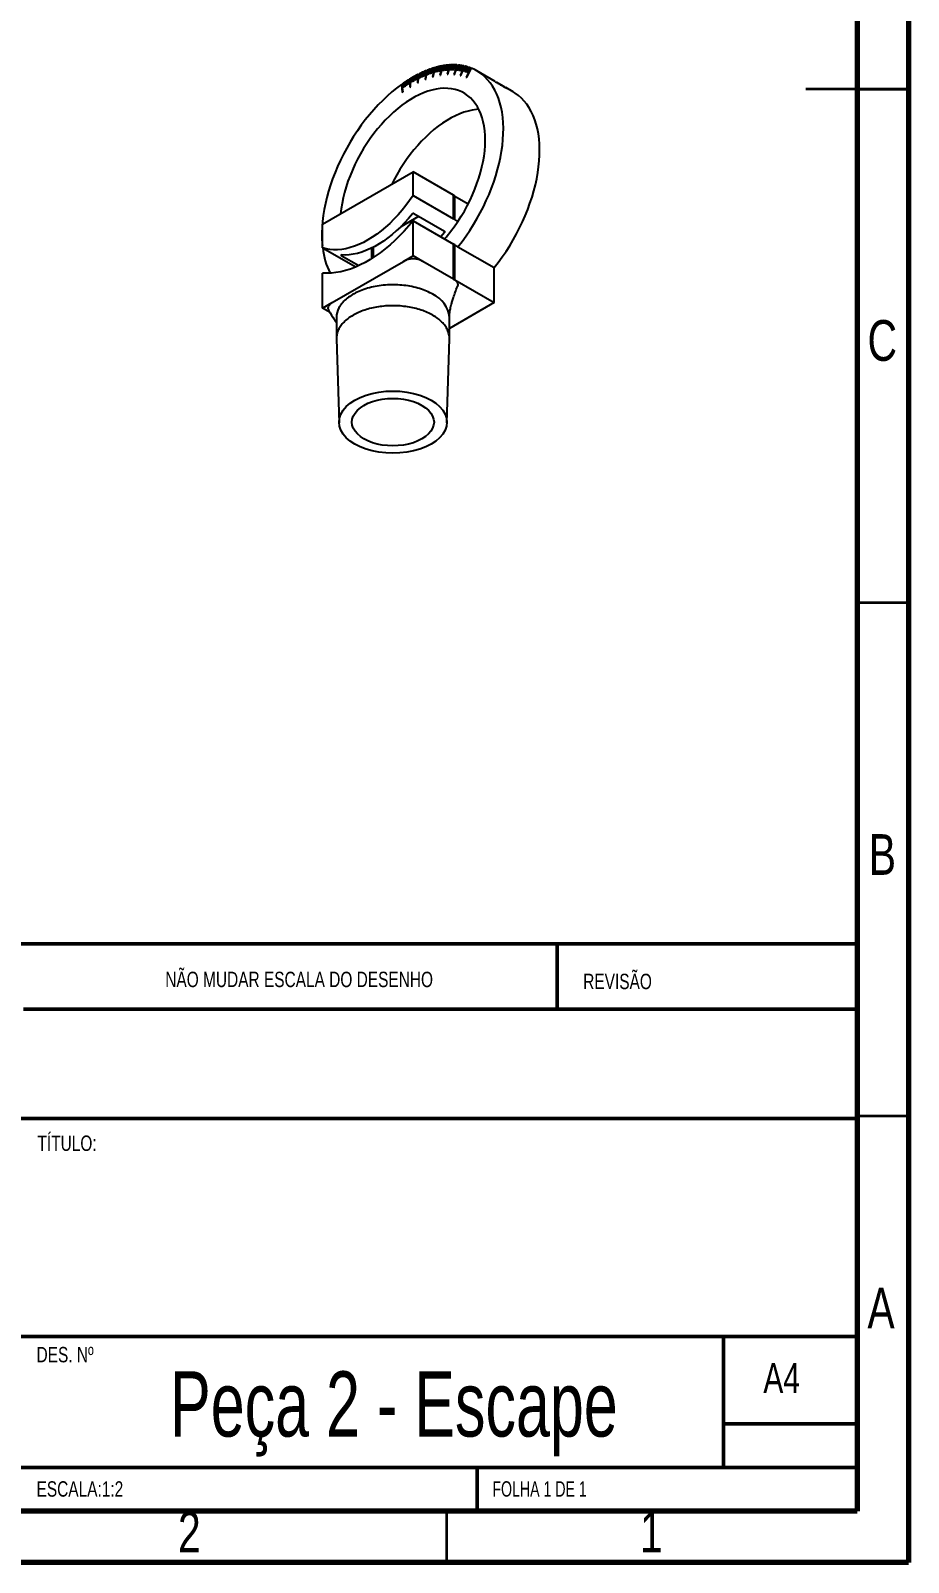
# Model space of a CAD drawing. Header units: millimetres. Extents: x 15 to 205, y 5 to 292.
# Drawn here: x 119.5 to 205, y 5 to 154.2 of the extents above; entities that cross this region are included whole.
import ezdxf

# ---------------------------------------------------------------- set-up
doc = ezdxf.new("R2010")
doc.units = ezdxf.units.MM
doc.styles.add('SLDTEXTSTYLE0', font='TXT', dxfattribs={"width": 0.75})
doc.styles.add('SLDTEXTSTYLE1', font='TXT', dxfattribs={"width": 0.6875})
doc.styles.add('SLDTEXTSTYLE2', font='TXT', dxfattribs={"width": 0.7})

msp = doc.modelspace()

# ---------------------------------------------------------------- linework, layer by layer
at = {"color": 7, "linetype": 'Continuous', "lineweight": 70}
for p, q in [((205, 292), (205, 5)), ((200, 287), (200, 10)), ((200, 10), (20, 10)), ((205, 5), (15, 5))]:
    msp.add_line(p, q, dxfattribs=at)
at = {"color": 7, "linetype": 'Continuous', "lineweight": 25}
for p, q in [((159.2493, 150.6959), (159.1478, 150.2462)), ((159.1817, 150.254), (159.2832, 150.7036)), ((159.3196, 150.7118), (159.2153, 150.2614)), ((159.249, 150.2689), (159.3534, 150.7191)), ((159.2777, 150.6795), (159.2493, 150.6959)), ((159.3897, 150.7269), (159.2826, 150.2759)), ((159.3163, 150.283), (159.4234, 150.7338)), ((159.3479, 150.6955), (159.3196, 150.7118)), ((159.4597, 150.7412), (159.3497, 150.2897)), ((159.5989, 150.7674), (159.3678, 149.8623)), ((159.3833, 150.2964), (159.4932, 150.7478)), ((159.4179, 150.7106), (159.3897, 150.7269)), ((159.5294, 150.7547), (159.4166, 150.3027)), ((159.4501, 150.309), (159.5629, 150.7609)), ((159.4877, 150.725), (159.4597, 150.7412)), ((159.5573, 150.7386), (159.5294, 150.7547)), ((159.6683, 150.7794), (159.5571, 150.3539)), ((159.5571, 150.3539), (159.6657, 150.779)), ((159.5833, 150.3319), (159.7016, 150.7849)), ((159.5989, 150.7674), (159.6545, 150.7354)), ((159.7374, 150.7906), (159.6163, 150.3371)), ((159.6495, 150.3423), (159.7706, 150.7957)), ((159.696, 150.7634), (159.6683, 150.7794)), ((159.8063, 150.801), (159.6825, 150.3471)), ((159.7156, 150.3519), (159.8394, 150.8057)), ((159.765, 150.7747), (159.7374, 150.7906)), ((159.875, 150.8106), (159.7484, 150.3563)), ((159.7814, 150.3608), (159.908, 150.815)), ((159.8338, 150.7851), (159.8063, 150.801)), ((159.9435, 150.8194), (159.8142, 150.3648)), ((159.8471, 150.3689), (159.9764, 150.8234)), ((159.9024, 150.7948), (159.875, 150.8106)), ((160.0118, 150.8275), (159.8797, 150.3725)), ((159.9125, 150.3762), (160.0446, 150.8311)), ((159.9708, 150.8037), (159.9435, 150.8194)), ((160.0798, 150.8347), (159.945, 150.3795)), ((159.9777, 150.3828), (160.1125, 150.838)), ((160.1476, 150.8412), (160.0101, 150.3857)), ((160.039, 150.8118), (160.0118, 150.8275)), ((160.0427, 150.3886), (160.1802, 150.8441)), ((160.3496, 150.8559), (160.0585, 149.9437)), ((160.2152, 150.8469), (160.075, 150.3912)), ((160.1069, 150.8191), (160.0798, 150.8347)), ((160.1075, 150.3937), (160.2476, 150.8494)), ((160.2825, 150.8518), (160.1396, 150.3959)), ((160.1746, 150.8256), (160.1476, 150.8412)), ((160.172, 150.398), (160.3148, 150.8539)), ((160.2421, 150.8314), (160.2152, 150.8469)), ((160.4164, 150.8592), (160.2772, 150.4308)), ((160.2772, 150.4308), (160.4139, 150.8591)), ((160.3093, 150.8363), (160.2825, 150.8518)), ((160.3003, 150.4044), (160.4485, 150.8606)), ((160.483, 150.8618), (160.3321, 150.4055)), ((160.3496, 150.8559), (160.4031, 150.8251)), ((160.3641, 150.4065), (160.5149, 150.8627)), ((160.5493, 150.8635), (160.3958, 150.4071)), ((160.4431, 150.8439), (160.4164, 150.8592)), ((160.4276, 150.4078), (160.5811, 150.8641)), ((160.6154, 150.8645), (160.4592, 150.4081)), ((160.5096, 150.8464), (160.483, 150.8618)), ((160.4909, 150.4083), (160.647, 150.8647)), ((160.6811, 150.8647), (160.5223, 150.4082)), ((160.5758, 150.8482), (160.5493, 150.8635)), ((160.5539, 150.4081), (160.7127, 150.8645)), ((160.7466, 150.864), (160.5852, 150.4076)), ((160.6418, 150.8492), (160.6154, 150.8645)), ((160.6166, 150.4071), (160.7781, 150.8635)), ((160.8119, 150.8626), (160.6478, 150.4063)), ((160.6791, 150.4054), (160.8431, 150.8617)), ((160.7075, 150.8495), (160.6811, 150.8647)), ((160.8768, 150.8604), (160.7101, 150.4042)), ((161.0699, 150.8491), (160.7211, 149.9375)), ((160.7413, 150.4029), (160.9079, 150.8591)), ((160.7729, 150.8489), (160.7466, 150.864)), ((160.9415, 150.8575), (160.7722, 150.4013)), ((160.8032, 150.3997), (160.9725, 150.8557)), ((160.8381, 150.8475), (160.8119, 150.8626)), ((161.0058, 150.8537), (160.834, 150.3977)), ((160.8649, 150.3957), (161.0367, 150.8516)), ((160.9029, 150.8454), (160.8768, 150.8604)), ((160.9675, 150.8424), (160.9415, 150.8575)), ((160.9675, 150.4159), (161.1312, 150.844)), ((161.1336, 150.8438), (160.9675, 150.4159)), ((160.9873, 150.3854), (161.1642, 150.8409)), ((161.0318, 150.8387), (161.0058, 150.8537)), ((161.1971, 150.8377), (161.0176, 150.3823)), ((161.0481, 150.3792), (161.2275, 150.8344)), ((161.0699, 150.8491), (161.1218, 150.8192)), ((161.2602, 150.8307), (161.0782, 150.3757)), ((161.1085, 150.3721), (161.2905, 150.8271)), ((161.1595, 150.8289), (161.1336, 150.8438)), ((161.3231, 150.823), (161.1386, 150.3683)), ((161.1687, 150.3644), (161.3532, 150.819)), ((161.2229, 150.8228), (161.1971, 150.8377)), ((161.3856, 150.8145), (161.1986, 150.3601)), ((161.2286, 150.3558), (161.4155, 150.8102)), ((161.4478, 150.8053), (161.2583, 150.3512)), ((161.286, 150.8159), (161.2602, 150.8307)), ((161.2881, 150.3465), (161.4776, 150.8005)), ((161.5096, 150.7952), (161.3177, 150.3415)), ((161.3488, 150.8082), (161.3231, 150.823)), ((161.3473, 150.3365), (161.5393, 150.7901)), ((161.7537, 150.7471), (161.3502, 149.8437)), ((161.5712, 150.7844), (161.3767, 150.3311)), ((161.4112, 150.7997), (161.3856, 150.8145)), ((161.4063, 150.3257), (161.6007, 150.7789)), ((161.6324, 150.7727), (161.4355, 150.32)), ((161.4734, 150.7905), (161.4478, 150.8053)), ((161.4648, 150.3142), (161.6617, 150.7669)), ((161.6932, 150.7603), (161.4939, 150.3081)), ((161.5352, 150.7804), (161.5096, 150.7952)), ((161.5231, 150.3019), (161.7224, 150.7541)), ((161.5967, 150.7696), (161.5712, 150.7844)), ((161.6222, 150.3094), (161.8116, 150.7337)), ((161.8139, 150.7332), (161.6222, 150.3094)), ((161.6578, 150.758), (161.6324, 150.7727)), ((161.6386, 150.2751), (161.8427, 150.7262)), ((161.8737, 150.7184), (161.6672, 150.2678)), ((161.7187, 150.7456), (161.6932, 150.7603)), ((161.6958, 150.2605), (161.9023, 150.711)), ((161.9331, 150.7029), (161.7242, 150.2529)), ((161.7528, 150.2453), (161.9616, 150.6951)), ((161.7537, 150.7471), (161.8045, 150.7178)), ((161.8392, 150.7185), (161.8139, 150.7332)), ((161.899, 150.7038), (161.8737, 150.7184)), ((161.9584, 150.6883), (161.9331, 150.7029)), ((155.9803, 149.204), (156.0095, 148.814)), ((156.0189, 149.1817), (155.9803, 149.204)), ((156.0447, 148.8377), (156.0155, 149.2277)), ((156.0535, 149.253), (156.0798, 148.861)), ((156.0918, 149.2309), (156.0535, 149.253)), ((156.115, 148.8844), (156.0888, 149.2763)), ((156.1268, 149.3012), (156.1501, 148.9073)), ((156.1647, 149.2793), (156.1268, 149.3012)), ((156.1854, 148.9304), (156.1621, 149.3242)), ((156.2001, 149.3488), (156.2205, 148.953)), ((156.2377, 149.3271), (156.2001, 149.3488)), ((156.2558, 148.9757), (156.2354, 149.3715)), ((156.2735, 149.3957), (156.291, 148.998)), ((156.3107, 149.3742), (156.2735, 149.3957)), ((156.3263, 149.0204), (156.3088, 149.418)), ((156.3469, 149.4419), (156.3614, 149.0424)), ((156.3838, 149.4206), (156.3469, 149.4419)), ((156.3967, 149.0645), (156.3822, 149.4639)), ((156.4203, 149.4875), (156.4435, 148.6847)), ((156.4203, 149.4875), (156.4934, 149.4452)), ((156.5019, 149.1537), (156.491, 149.5306)), ((156.53, 149.5114), (156.4937, 149.5323)), ((156.4937, 149.5323), (156.5019, 149.1537)), ((156.5377, 149.1505), (156.5291, 149.5536)), ((156.5672, 149.5764), (156.5729, 149.1715)), ((156.6031, 149.5557), (156.5672, 149.5764)), ((156.6083, 149.1926), (156.6025, 149.5974)), ((156.6407, 149.6198), (156.6434, 149.2132)), ((156.6763, 149.5993), (156.6407, 149.6198)), ((156.6434, 149.2132), (156.6788, 149.2339)), ((156.6788, 149.2339), (156.676, 149.6405)), ((156.7141, 149.6626), (156.714, 149.2542)), ((156.714, 149.2542), (156.7493, 149.2746)), ((156.7495, 149.6422), (156.7141, 149.6626)), ((156.7493, 149.2746), (156.7495, 149.6829)), ((156.7876, 149.7046), (156.7845, 149.2946)), ((156.7845, 149.2946), (156.8199, 149.3146)), ((156.8227, 149.6844), (156.7876, 149.7046)), ((156.8199, 149.3146), (156.823, 149.7246)), ((156.8611, 149.7459), (156.855, 149.3342)), ((156.855, 149.3342), (156.8904, 149.3539)), ((156.8958, 149.7258), (156.8611, 149.7459)), ((156.8904, 149.3539), (156.8964, 149.7655)), ((156.9345, 149.7865), (156.9256, 149.3732)), ((156.9256, 149.3732), (156.9609, 149.3926)), ((156.969, 149.7666), (156.9345, 149.7865)), ((156.9609, 149.3926), (156.9699, 149.8058)), ((157.008, 149.8264), (156.9961, 149.4115)), ((156.9961, 149.4115), (157.0314, 149.4305)), ((157.0422, 149.8066), (157.008, 149.8264)), ((157.0314, 149.4305), (157.0433, 149.8453)), ((157.0814, 149.8656), (157.0665, 149.4491)), ((157.0665, 149.4491), (157.1019, 149.4678)), ((157.1153, 149.846), (157.0814, 149.8656)), ((157.1019, 149.4678), (157.1167, 149.8842)), ((157.1548, 149.904), (157.137, 149.486)), ((157.137, 149.486), (157.1723, 149.5043)), ((157.1885, 149.8846), (157.1548, 149.904)), ((157.1723, 149.5043), (157.1901, 149.9223)), ((157.2281, 149.9418), (157.1867, 149.1027)), ((157.2281, 149.9418), (157.295, 149.9031)), ((157.2573, 149.1387), (157.278, 149.5579)), ((157.278, 149.5579), (157.3131, 149.5754)), ((157.3015, 149.9788), (157.2793, 149.5834)), ((157.2793, 149.5834), (157.2987, 149.9774)), ((157.3024, 149.57), (157.2793, 149.5834)), ((157.3015, 149.9788), (157.2987, 149.9774)), ((157.3347, 149.9596), (157.3015, 149.9788)), ((157.3131, 149.5754), (157.3367, 149.9963)), ((157.3748, 150.0151), (157.3482, 149.5926)), ((157.3482, 149.5926), (157.3834, 149.6099)), ((157.4077, 149.996), (157.3748, 150.0151)), ((157.3834, 149.6099), (157.41, 150.0322)), ((157.448, 150.0506), (157.4185, 149.6267)), ((157.4185, 149.6267), (157.4537, 149.6437)), ((157.4807, 150.0317), (157.448, 150.0506)), ((157.4537, 149.6437), (157.4832, 150.0674)), ((157.5212, 150.0854), (157.4887, 149.6601)), ((157.4887, 149.6601), (157.5239, 149.6767)), ((157.5537, 150.0667), (157.5212, 150.0854)), ((157.5239, 149.6767), (157.5564, 150.1019)), ((157.5943, 150.1195), (157.5589, 149.6929)), ((157.5589, 149.6929), (157.5941, 149.7091)), ((157.5941, 149.7091), (157.6295, 150.1356)), ((157.6266, 150.1009), (157.5943, 150.1195)), ((157.6674, 150.1528), (157.6291, 149.7249)), ((157.6291, 149.7249), (157.6642, 149.7407)), ((157.6642, 149.7407), (157.7025, 150.1686)), ((157.6995, 150.1343), (157.6674, 150.1528)), ((157.7404, 150.1855), (157.6992, 149.7562)), ((157.6992, 149.7562), (157.7343, 149.7717)), ((157.7343, 149.7717), (157.7755, 150.2009)), ((157.7722, 150.1671), (157.7404, 150.1855)), ((157.8133, 150.2173), (157.7692, 149.7868)), ((157.7692, 149.7868), (157.8043, 149.8019)), ((157.8043, 149.8019), (157.8484, 150.2324)), ((157.845, 150.199), (157.8133, 150.2173)), ((157.8862, 150.2484), (157.8391, 149.8166)), ((157.8391, 149.8166), (157.8742, 149.8314)), ((157.8742, 149.8314), (157.9212, 150.2632)), ((157.9176, 150.2303), (157.8862, 150.2484)), ((157.959, 150.2788), (157.909, 149.8458)), ((157.909, 149.8458), (157.944, 149.8602)), ((158.0316, 150.3084), (157.9259, 149.4401)), ((157.9259, 149.4401), (157.9959, 149.4682)), ((157.944, 149.8602), (157.9939, 150.2932)), ((157.9902, 150.2608), (157.959, 150.2788)), ((157.9959, 149.4682), (158.0487, 149.902)), ((158.0316, 150.3084), (158.0938, 150.2726)), ((158.0487, 149.902), (158.0834, 149.9157)), ((158.1042, 150.3373), (158.0519, 149.9285)), ((158.0519, 149.9285), (158.1015, 150.3363)), ((158.0778, 149.9135), (158.0519, 149.9285)), ((158.0834, 149.9157), (158.1391, 150.351)), ((158.1351, 150.3195), (158.1042, 150.3373)), ((158.1768, 150.3655), (158.1181, 149.929)), ((158.1181, 149.929), (158.153, 149.9423)), ((158.153, 149.9423), (158.2116, 150.3787)), ((158.2074, 150.3477), (158.1768, 150.3655)), ((158.2492, 150.3928), (158.1876, 149.9553)), ((158.1876, 149.9553), (158.2224, 149.9682)), ((158.2224, 149.9682), (158.284, 150.4057)), ((158.2797, 150.3752), (158.2492, 150.3928)), ((158.3214, 150.4194), (158.257, 149.9808)), ((158.257, 149.9808), (158.2918, 149.9934)), ((158.2918, 149.9934), (158.3562, 150.432)), ((158.3518, 150.4019), (158.3214, 150.4194)), ((158.3936, 150.4453), (158.3263, 150.0056)), ((158.3263, 150.0056), (158.361, 150.0179)), ((158.361, 150.0179), (158.4283, 150.4575)), ((158.4238, 150.4279), (158.3936, 150.4453)), ((158.4657, 150.4704), (158.3955, 150.0297)), ((158.3955, 150.0297), (158.4301, 150.0416)), ((158.4301, 150.0416), (158.5003, 150.4822)), ((158.5376, 150.4947), (158.4645, 150.0531)), ((158.4645, 150.0531), (158.4991, 150.0646)), ((158.4957, 150.4531), (158.4657, 150.4704)), ((158.4991, 150.0646), (158.5722, 150.5062)), ((158.6095, 150.5183), (158.5335, 150.0757)), ((158.5335, 150.0757), (158.568, 150.0869)), ((158.5675, 150.4775), (158.5376, 150.4947)), ((158.568, 150.0869), (158.644, 150.5294)), ((158.6812, 150.5411), (158.6023, 150.0976)), ((158.6023, 150.0976), (158.6368, 150.1084)), ((158.6391, 150.5012), (158.6095, 150.5183)), ((158.6368, 150.1084), (158.7156, 150.5518)), ((158.8241, 150.5844), (158.655, 149.694)), ((158.655, 149.694), (158.7237, 149.7141)), ((158.7527, 150.5632), (158.671, 150.1188)), ((158.671, 150.1188), (158.7054, 150.1292)), ((158.7107, 150.5241), (158.6812, 150.5411)), ((158.7054, 150.1292), (158.7871, 150.5735)), ((158.7237, 149.7141), (158.8082, 150.1589)), ((158.7821, 150.5462), (158.7527, 150.5632)), ((158.8082, 150.1589), (158.8422, 150.1686)), ((158.8954, 150.605), (158.8133, 150.186)), ((158.8133, 150.186), (158.8927, 150.6042)), ((158.8424, 150.1693), (158.8133, 150.186)), ((158.8241, 150.5844), (158.8826, 150.5507)), ((158.8422, 150.1686), (158.9296, 150.6145)), ((158.9665, 150.6247), (158.8762, 150.1778)), ((158.8762, 150.1778), (158.9104, 150.1872)), ((158.9245, 150.5882), (158.8954, 150.605)), ((158.9104, 150.1872), (159.0007, 150.6339)), ((159.0375, 150.6437), (158.9444, 150.1961)), ((158.9444, 150.1961), (158.9785, 150.205)), ((158.9954, 150.608), (158.9665, 150.6247)), ((158.9785, 150.205), (159.0715, 150.6525)), ((159.1083, 150.6618), (159.0123, 150.2135)), ((159.0123, 150.2135), (159.0464, 150.2221)), ((159.0662, 150.627), (159.0375, 150.6437)), ((159.0464, 150.2221), (159.1423, 150.6703)), ((159.1789, 150.6793), (159.0801, 150.2302)), ((159.0801, 150.2302), (159.1141, 150.2384)), ((159.1369, 150.6453), (159.1083, 150.6618)), ((159.1141, 150.2384), (159.2128, 150.6874)), ((159.1478, 150.2462), (159.1817, 150.254)), ((159.2074, 150.6628), (159.1789, 150.6793)), ((159.2153, 150.2614), (159.249, 150.2689)), ((159.2826, 150.2759), (159.3163, 150.283)), ((159.3497, 150.2897), (159.3833, 150.2964)), ((159.3678, 149.8623), (159.4347, 149.8742)), ((159.4166, 150.3027), (159.4501, 150.309)), ((159.4347, 149.8742), (159.5501, 150.3264)), ((159.5501, 150.3264), (159.5833, 150.3319)), ((159.5848, 150.338), (159.5571, 150.3539)), ((159.6163, 150.3371), (159.6495, 150.3423)), ((159.6825, 150.3471), (159.7156, 150.3519)), ((159.7484, 150.3563), (159.7814, 150.3608)), ((159.8142, 150.3648), (159.8471, 150.3689)), ((159.8797, 150.3725), (159.9125, 150.3762)), ((159.945, 150.3795), (159.9777, 150.3828)), ((160.0101, 150.3857), (160.0427, 150.3886)), ((160.0585, 149.9437), (160.1229, 149.9473)), ((160.075, 150.3912), (160.1075, 150.3937)), ((160.1229, 149.9473), (160.2683, 150.403)), ((160.1396, 150.3959), (160.172, 150.398)), ((160.2683, 150.403), (160.3003, 150.4044)), ((160.3038, 150.4154), (160.2772, 150.4308)), ((160.3321, 150.4055), (160.3641, 150.4065)), ((160.3958, 150.4071), (160.4276, 150.4078)), ((160.4592, 150.4081), (160.4909, 150.4083)), ((160.5223, 150.4082), (160.5539, 150.4081)), ((160.5852, 150.4076), (160.6166, 150.4071)), ((160.6478, 150.4063), (160.6791, 150.4054)), ((160.7101, 150.4042), (160.7413, 150.4029)), ((160.7211, 149.9375), (160.7826, 149.9327)), ((160.7722, 150.4013), (160.8032, 150.3997)), ((160.7826, 149.9327), (160.9569, 150.3882)), ((160.834, 150.3977), (160.8649, 150.3957)), ((160.9569, 150.3882), (160.9873, 150.3854)), ((160.9933, 150.401), (160.9675, 150.4159)), ((161.0176, 150.3823), (161.0481, 150.3792)), ((161.0782, 150.3757), (161.1085, 150.3721)), ((161.1386, 150.3683), (161.1687, 150.3644)), ((161.1986, 150.3601), (161.2286, 150.3558)), ((161.2583, 150.3512), (161.2881, 150.3465)), ((161.3177, 150.3415), (161.3473, 150.3365)), ((161.3502, 149.8437), (161.4083, 149.8306)), ((161.3767, 150.3311), (161.4063, 150.3257)), ((161.4083, 149.8306), (161.6099, 150.282)), ((161.4355, 150.32), (161.4648, 150.3142)), ((161.4939, 150.3081), (161.5231, 150.3019)), ((161.6099, 150.282), (161.6386, 150.2751)), ((161.6475, 150.2948), (161.6222, 150.3094)), ((161.6672, 150.2678), (161.6958, 150.2605)), ((161.7242, 150.2529), (161.7528, 150.2453)), ((161.9922, 150.6866), (161.781, 150.2373)), ((161.781, 150.2373), (161.8093, 150.2292)), ((161.8093, 150.2292), (162.0205, 150.6785)), ((162.051, 150.6695), (161.8373, 150.2209)), ((161.8373, 150.2209), (161.8655, 150.2125)), ((161.8655, 150.2125), (162.0791, 150.661)), ((162.1093, 150.6517), (161.8934, 150.2037)), ((161.8934, 150.2037), (161.9213, 150.195)), ((161.9213, 150.195), (162.1373, 150.6428)), ((162.3954, 150.5508), (161.9406, 149.663)), ((161.9406, 149.663), (161.9948, 149.6418)), ((162.1673, 150.633), (161.949, 150.1858)), ((161.949, 150.1858), (161.9768, 150.1767)), ((161.9768, 150.1767), (162.1951, 150.6238)), ((162.0175, 150.672), (161.9922, 150.6866)), ((161.9948, 149.6418), (162.4494, 150.5292)), ((162.2249, 150.6136), (162.0043, 150.1672)), ((162.0043, 150.1672), (162.032, 150.1577)), ((162.032, 150.1577), (162.2525, 150.604)), ((162.0762, 150.6549), (162.051, 150.6695)), ((162.2821, 150.5935), (162.0593, 150.1479)), ((162.0593, 150.1479), (162.0867, 150.138)), ((162.0867, 150.138), (162.3095, 150.5835)), ((162.1345, 150.6371), (162.1093, 150.6517)), ((162.339, 150.5725), (162.1138, 150.1277)), ((162.1138, 150.1277), (162.1411, 150.1175)), ((162.1411, 150.1175), (162.3662, 150.5622)), ((162.1925, 150.6185), (162.1673, 150.633)), ((162.2501, 150.5991), (162.2249, 150.6136)), ((162.3073, 150.5789), (162.2821, 150.5935)), ((162.3641, 150.558), (162.339, 150.5725)), ((162.3954, 150.5508), (162.4456, 150.5218)), ((164.7341, 149.2549), (162.9597, 150.2792)), ((155.6149, 148.9493), (155.7025, 148.1897)), ((155.6149, 148.9493), (155.6963, 148.9023)), ((155.7262, 148.6429), (155.6851, 148.9996)), ((155.7281, 148.9783), (155.6878, 149.0016)), ((155.6878, 149.0016), (155.7262, 148.6429)), ((155.7025, 148.1897), (155.7727, 148.2403)), ((155.7638, 148.6447), (155.723, 149.0265)), ((155.7456, 148.6317), (155.7262, 148.6429)), ((155.7289, 148.6198), (155.7638, 148.6447)), ((155.7727, 148.2403), (155.7289, 148.6198)), ((155.7608, 149.0532), (155.7988, 148.6692)), ((155.8007, 149.0302), (155.7608, 149.0532)), ((155.834, 148.6939), (155.796, 149.0778)), ((155.7988, 148.6692), (155.834, 148.6939)), ((155.8339, 149.1041), (155.869, 148.7181)), ((155.8734, 149.0814), (155.8339, 149.1041)), ((155.869, 148.7181), (155.9042, 148.7425)), ((155.9042, 148.7425), (155.8691, 149.1284)), ((155.9071, 149.1544), (155.9392, 148.7664)), ((155.9461, 149.1319), (155.9071, 149.1544)), ((155.9392, 148.7664), (155.9744, 148.7904)), ((155.9744, 148.7904), (155.9423, 149.1784)), ((156.0095, 148.814), (156.0447, 148.8377)), ((156.0798, 148.861), (156.115, 148.8844)), ((156.1501, 148.9073), (156.1854, 148.9304)), ((156.2205, 148.953), (156.2558, 148.9757)), ((156.291, 148.998), (156.3263, 149.0204)), ((156.3614, 149.0424), (156.3967, 149.0645)), ((156.4435, 148.6847), (156.5142, 148.7282)), ((156.5229, 149.1415), (156.5019, 149.1537)), ((156.5026, 149.1292), (156.5377, 149.1505)), ((156.5142, 148.7282), (156.5026, 149.1292)), ((156.5729, 149.1715), (156.6083, 149.1926)), ((157.1867, 149.1027), (157.2573, 149.1387)), ((165.6083, 148.7502), (164.9136, 149.1512)), ((166.4953, 148.2382), (165.7816, 148.6501)), ((147.9244, 135.3402), (156.7633, 140.4428)), ((156.7633, 138.1514), (156.7633, 140.4428)), ((160.7054, 138.1671), (156.7633, 140.4428)), ((156.7633, 138.1514), (160.7054, 135.8756)), ((160.7054, 135.8756), (160.7054, 138.1671)), ((160.8199, 135.7932), (160.8199, 138.0919)), ((160.8199, 138.0919), (162.1291, 137.3361)), ((155.5924, 135.1337), (157.3036, 136.1216)), ((156.834, 136.3927), (159.8215, 134.6681)), ((161.1218, 135.6189), (160.8199, 135.7932)), ((147.9244, 133.0488), (147.9244, 135.3402)), ((156.7633, 132.2774), (156.7633, 135.6862)), ((156.7633, 135.6862), (160.7054, 133.4104)), ((159.8215, 134.5399), (159.47, 134.1236)), ((147.9244, 133.0488), (151.165, 131.1781)), ((160.7054, 130.0016), (160.7054, 133.4104)), ((160.8199, 129.9265), (160.8199, 133.33)), ((161.1218, 133.1557), (160.8199, 133.33)), ((161.1218, 133.1557), (164.6573, 131.1147)), ((148.879, 127.7259), (155.8087, 131.7263)), ((149.7629, 132.3107), (151.4817, 131.3184)), ((155.8087, 131.7263), (156.7633, 132.2774)), ((157.7179, 131.7263), (156.7633, 132.2774)), ((160.7054, 130.0016), (157.7179, 131.7263)), ((147.9244, 127.1748), (147.9244, 130.5836)), ((160.8199, 129.9265), (164.6573, 127.7112)), ((164.6573, 127.7112), (164.6573, 131.1147)), ((147.9244, 127.1748), (148.879, 127.7259)), ((148.6635, 126.7482), (147.9244, 127.1748)), ((164.6573, 127.7112), (160.2922, 125.1912)), ((149.2922, 126.2713), (149.2922, 124.23)), ((160.2922, 124.23), (160.2922, 126.2713)), ((149.2931, 124.1738), (149.5431, 116.0097)), ((160.0413, 116.0097), (160.2913, 124.1738))]:
    msp.add_line(p, q, dxfattribs=at)
at = {"color": 7, "linetype": 'Continuous', "lineweight": 35}
for p, q in [((205, 148.5), (195, 148.5)), ((200, 148.5), (205, 148.5)), ((200, 98.5), (205, 98.5)), ((200, 48.5), (205, 48.5)), ((160, 10), (160, 5))]:
    msp.add_line(p, q, dxfattribs=at)
at = {"color": 8, "linetype": 'Continuous', "lineweight": 25}
for p, q in [((159.8215, 134.5399), (159.8215, 134.6681)), ((152.7504, 132.013), (152.7504, 133.0416)), ((152.8919, 132.1035), (152.8919, 133.1139)), ((149.7629, 132.3107), (149.7629, 132.3458))]:
    msp.add_line(p, q, dxfattribs=at)
at = {"color": 7, "linetype": 'Continuous', "lineweight": 50}
for p, q in [((20, 65.25), (200, 65.25)), ((170.8, 58.875), (170.8, 65.25)), ((200, 58.875), (118.8, 58.875)), ((200, 48.25), (20, 48.25)), ((74.6, 27), (200, 27)), ((187, 14.25), (187, 27)), ((200, 18.5), (187, 18.5)), ((20, 14.25), (200, 14.25)), ((163, 10), (163, 14.25))]:
    msp.add_line(p, q, dxfattribs=at)
at = {"color": 7, "linetype": 'Continuous', "lineweight": 25, "flags": 128}
for points in [[(159.6683, 150.7794), (159.6679, 150.7794), (159.6676, 150.7793), (159.6673, 150.7792), (159.667, 150.7792), (159.6666, 150.7791), (159.6663, 150.7791), (159.666, 150.779), (159.6657, 150.779)], [(158.1042, 150.3373), (158.1039, 150.3372), (158.1036, 150.3371), (158.1032, 150.3369), (158.1029, 150.3368), (158.1025, 150.3367), (158.1022, 150.3365), (158.1019, 150.3364), (158.1015, 150.3363)], [(158.8954, 150.605), (158.8951, 150.6049), (158.8947, 150.6048), (158.8944, 150.6047), (158.894, 150.6046), (158.8937, 150.6045), (158.8934, 150.6044), (158.893, 150.6043), (158.8927, 150.6042)], [(161.1218, 133.1557), (161.5222, 133.6699), (161.9091, 134.2003), (162.2813, 134.7456), (162.6378, 135.3041), (162.9776, 135.8744), (163.2996, 136.4548), (163.6031, 137.0436), (163.8872, 137.6392), (164.151, 138.2399), (164.3938, 138.8441), (164.6149, 139.45), (164.8138, 140.0558), (164.9897, 140.66), (165.1424, 141.2608), (165.2712, 141.8565), (165.3759, 142.4454), (165.4561, 143.0259), (165.5116, 143.5963), (165.5424, 144.155), (165.5482, 144.7004), (165.5291, 145.231), (165.4851, 145.7454), (165.4163, 146.242), (165.323, 146.7194), (165.2054, 147.1763), (165.0638, 147.6115), (164.8986, 148.0236), (164.7104, 148.4116), (164.4996, 148.7743), (164.2668, 149.1107), (164.0126, 149.4198), (163.7379, 149.7008), (163.4434, 149.953), (163.1299, 150.1755), (162.7982, 150.3677), (162.4494, 150.5292)], [(155.6149, 148.9493), (155.1513, 148.6003), (154.6921, 148.2256), (154.2385, 147.8262), (153.792, 147.4033), (153.3536, 146.9579), (152.9247, 146.4915), (152.5064, 146.0052), (152.1, 145.5005), (151.7065, 144.9788), (151.3272, 144.4415), (150.963, 143.8902), (150.6149, 143.3264), (150.284, 142.7517), (149.9712, 142.1677), (149.6774, 141.5761), (149.4034, 140.9785), (149.1499, 140.3766), (148.9177, 139.7721), (148.7074, 139.1667), (148.5197, 138.5621), (148.355, 137.96), (148.2138, 137.3622), (148.0966, 136.7702), (148.0036, 136.1858), (147.9351, 135.6105), (147.8912, 135.0461), (147.8723, 134.4941), (147.8782, 133.9561), (147.9089, 133.4335), (147.9244, 133.2652)], [(161.1218, 135.6189), (161.4423, 136.1179), (161.7461, 136.6287), (162.0322, 137.1494), (162.2994, 137.6783), (162.5469, 138.2135), (162.7737, 138.7531), (162.9792, 139.2951), (163.1624, 139.8377), (163.3229, 140.3789), (163.46, 140.9169), (163.5733, 141.4497), (163.6623, 141.9754), (163.7268, 142.4923), (163.7665, 142.9984), (163.7812, 143.4919), (163.771, 143.9712), (163.7358, 144.4346), (163.6757, 144.8803), (163.5911, 145.3069), (163.4822, 145.7128), (163.3493, 146.0965), (163.193, 146.4568), (163.0137, 146.7924), (162.8122, 147.102), (162.5892, 147.3846), (162.3453, 147.6392), (162.0816, 147.8648), (161.7989, 148.0608), (161.4982, 148.2263), (161.1806, 148.3608), (160.8471, 148.4639), (160.4991, 148.5351), (160.1377, 148.5742), (159.7642, 148.5811), (159.3798, 148.5558), (158.9861, 148.4983), (158.5843, 148.4088), (158.1759, 148.2877), (157.7623, 148.1354), (157.345, 147.9524), (156.9254, 147.7394), (156.5051, 147.4971), (156.0855, 147.2264), (155.6681, 146.9282), (155.2544, 146.6036), (154.8459, 146.2538), (154.4439, 145.8799), (154.05, 145.4833), (153.6654, 145.0654), (153.2916, 144.6277), (152.9299, 144.1717), (152.5815, 143.699), (152.2477, 143.2114), (151.9297, 142.7104), (151.6286, 142.198), (151.3454, 141.6758), (151.0812, 141.1458), (150.8369, 140.6098), (150.6133, 140.0698), (150.4113, 139.5275), (150.2315, 138.985), (150.0746, 138.4442), (149.9412, 137.9069), (149.8317, 137.3751), (149.7465, 136.8506), (149.6881, 136.3584)], [(164.6573, 131.1147), (165.0561, 131.6267), (165.4415, 132.1548), (165.8123, 132.6977), (166.1675, 133.2537), (166.5062, 133.8214), (166.8273, 134.3991), (167.1301, 134.9853), (167.4136, 135.5782), (167.677, 136.1763), (167.9196, 136.7778), (168.1408, 137.3811), (168.3399, 137.9845), (168.5163, 138.5863), (168.6696, 139.1848), (168.7994, 139.7784), (168.9052, 140.3653), (168.9867, 140.944), (169.0439, 141.5128), (169.0764, 142.0701), (169.0842, 142.6144), (169.0673, 143.1442), (169.0257, 143.6579), (168.9595, 144.1541), (168.8689, 144.6315), (168.7543, 145.0887), (168.6158, 145.5244), (168.4539, 145.9374), (168.2691, 146.3265), (168.0618, 146.6908), (167.8326, 147.029), (167.5822, 147.3404), (167.3113, 147.624), (167.0206, 147.879), (166.711, 148.1047), (166.4953, 148.2382)], [(163.1547, 146.5343), (162.9154, 146.5148), (162.5216, 146.4573), (162.1198, 146.3678), (161.7114, 146.2467), (161.2978, 146.0944), (160.8805, 145.9114), (160.461, 145.6984), (160.0407, 145.4561), (159.6211, 145.1854), (159.2037, 144.8872), (158.79, 144.5626), (158.3814, 144.2128), (157.9795, 143.8389), (157.5855, 143.4423), (157.2009, 143.0244), (156.8271, 142.5867), (156.4654, 142.1307), (156.117, 141.658), (155.7833, 141.1704), (155.4653, 140.6694), (155.1641, 140.157), (154.881, 139.6348), (154.6829, 139.2418)], [(156.7633, 138.1514), (156.4164, 137.6501), (156.0541, 137.1651), (155.6779, 136.6982), (155.2892, 136.2512), (154.8893, 135.8257), (154.4799, 135.4234), (154.0624, 135.0458), (153.6385, 134.6942), (153.2097, 134.3701), (152.7776, 134.0746), (152.3439, 133.8088), (151.9101, 133.5738), (151.478, 133.3704), (151.0492, 133.1995), (150.6253, 133.0615), (150.2078, 132.9572), (149.7984, 132.8868), (149.3985, 132.8506), (149.0098, 132.8487), (148.6336, 132.8813), (148.2713, 132.9481), (147.9244, 133.0488)], [(156.6926, 136.3462), (156.3151, 135.9003), (155.9265, 135.4747), (155.5281, 135.0707), (155.1213, 134.69), (154.7077, 134.3338), (154.2887, 134.0035), (153.8659, 133.7003), (153.4407, 133.4252), (153.0148, 133.1793), (152.5896, 132.9635), (152.1667, 132.7785), (151.7477, 132.625), (151.3341, 132.5036), (150.9274, 132.4148), (150.5289, 132.3587), (150.1403, 132.3357), (149.7629, 132.3458)], [(156.7633, 135.6862), (156.3349, 135.1712), (155.8944, 134.6768), (155.4431, 134.2046), (154.9824, 133.756), (154.5137, 133.3324), (154.0383, 132.935), (153.5579, 132.5651), (153.0738, 132.2237), (152.5874, 131.9119), (152.1003, 131.6307), (151.6139, 131.381), (151.1298, 131.1633), (150.6494, 130.9786), (150.174, 130.8272), (149.7053, 130.7097), (149.2446, 130.6263), (148.7933, 130.5775), (148.3528, 130.5632), (147.9244, 130.5836)], [(148.566, 126.9158), (148.5108, 127.0195), (148.4836, 127.1722), (148.5091, 127.3254), (148.586, 127.4727), (148.7113, 127.6079), (148.879, 127.7259)], [(151.0799, 118.2077), (151.5962, 118.4691), (152.1672, 118.6893), (152.7831, 118.8646), (153.4334, 118.9921), (154.1069, 119.0694), (154.7922, 119.0954), (155.4775, 119.0694), (156.151, 118.9921), (156.8013, 118.8646), (157.4172, 118.6893), (157.9882, 118.4691), (158.5045, 118.2077), (158.9573, 117.9096), (159.3388, 117.58), (159.6426, 117.2244), (159.8633, 116.849), (159.9973, 116.4602), (160.0422, 116.0646), (159.9973, 115.669), (159.8633, 115.2802), (159.6426, 114.9048), (159.3388, 114.5492), (158.9573, 114.2196), (158.5045, 113.9215), (157.9882, 113.6601), (157.4172, 113.4399), (156.8013, 113.2645), (156.151, 113.1371), (155.4775, 113.0598), (154.7922, 113.0338), (154.1069, 113.0598), (153.4334, 113.1371), (152.7831, 113.2645), (152.1672, 113.4399), (151.5962, 113.6601), (151.0799, 113.9215), (150.6271, 114.2196), (150.2456, 114.5492), (149.9418, 114.9048), (149.7211, 115.2802), (149.5871, 115.669), (149.5422, 116.0646), (149.5871, 116.4602), (149.7211, 116.849), (149.9418, 117.2244), (150.2456, 117.58), (150.6271, 117.9096), (151.0799, 118.2077)], [(151.9638, 117.6974), (152.3572, 117.8966), (152.7922, 118.0644), (153.2615, 118.198), (153.7569, 118.2951), (154.2701, 118.354), (154.7922, 118.3737), (155.3143, 118.354), (155.8275, 118.2951), (156.3229, 118.198), (156.7922, 118.0644), (157.2273, 117.8966), (157.6206, 117.6974), (157.9656, 117.4703), (158.2563, 117.2192), (158.4877, 116.9483), (158.6559, 116.6622), (158.758, 116.366), (158.7922, 116.0646), (158.758, 115.7632), (158.6559, 115.4669), (158.4877, 115.1809), (158.2563, 114.91), (157.9656, 114.6589), (157.6206, 114.4318), (157.2273, 114.2326), (156.7922, 114.0648), (156.3229, 113.9312), (155.8275, 113.8341), (155.3143, 113.7752), (154.7922, 113.7554), (154.2701, 113.7752), (153.7569, 113.8341), (153.2615, 113.9312), (152.7922, 114.0648), (152.3572, 114.2326), (151.9638, 114.4318), (151.6188, 114.6589), (151.3281, 114.91), (151.0967, 115.1809), (150.9285, 115.4669), (150.8264, 115.7632), (150.7922, 116.0646), (150.8264, 116.366), (150.9285, 116.6622), (151.0967, 116.9483), (151.3281, 117.2192), (151.6188, 117.4703), (151.9638, 117.6974)]]:
    msp.add_lwpolyline(points, dxfattribs=at)
at = {"color": 7, "linetype": 'Continuous', "lineweight": 25}
for centre, radius, start, end in [((160.8797, 143.6368), 7.2449, 103.004555, 103.301257), ((160.8984, 143.5528), 7.331, 102.436142, 102.727959), ((160.8352, 143.8403), 7.0366, 101.854161, 102.156738), ((160.8146, 143.9425), 6.9323, 101.271423, 101.57709), ((160.7901, 144.0719), 6.8007, 100.683361, 100.993468), ((160.8147, 143.938), 6.9368, 100.09413, 100.396714), ((160.7747, 144.1574), 6.7138, 98.887852, 99.197554), ((160.7425, 144.3638), 6.505, 98.274958, 98.593109), ((160.7477, 144.3239), 6.5451, 97.661705, 97.976434), ((160.7133, 144.5811), 6.2856, 97.034622, 97.360827), ((160.7027, 144.673), 6.1932, 96.405624, 96.735179), ((160.7059, 144.6452), 6.2211, 95.775468, 96.102042), ((160.6914, 144.7886), 6.077, 95.13341, 95.466212), ((160.6854, 144.8568), 6.0086, 94.487916, 94.822997), ((160.6756, 144.9887), 5.8763, 93.835361, 94.17646), ((160.6786, 144.9369), 5.9281, 93.181305, 93.517924), ((160.4899, 149.1636), 1.6972, 92.480675, 92.565347), ((160.6638, 145.246), 5.6187, 91.843871, 92.195944), ((160.6627, 145.3112), 5.5534, 91.170062, 91.524745), ((160.6628, 145.3318), 5.5329, 90.491025, 90.845518), ((160.6626, 145.4323), 5.4324, 89.803988, 90.163531), ((160.6627, 145.4275), 5.4372, 89.115308, 89.473059), ((160.6658, 145.5865), 5.2781, 88.414082, 88.781121), ((160.6677, 145.6242), 5.2404, 87.712797, 88.081005), ((160.6688, 145.645), 5.2196, 87.005392, 87.373615), ((160.6805, 145.8452), 5.0191, 86.284314, 86.665769), ((160.6782, 145.7939), 5.0704, 85.570059, 85.946222), ((160.9426, 148.7363), 2.1161, 84.820295, 84.885256), ((160.683, 145.8497), 5.0144, 84.115139, 84.492714), ((160.6858, 145.8801), 4.9838, 83.381687, 83.760232), ((160.6994, 145.9968), 4.8664, 82.636893, 83.023227), ((160.705, 146.0368), 4.8259, 81.892401, 82.280654), ((160.7025, 146.0228), 4.8402, 81.142627, 81.528467), ((160.7127, 146.0901), 4.7722, 80.386578, 80.776661), ((160.7218, 146.1445), 4.7169, 79.626288, 80.019713), ((160.727, 146.1746), 4.6864, 78.860606, 79.255404), ((160.7429, 146.2548), 4.6046, 78.089473, 78.490115), ((160.7439, 146.2599), 4.5995, 77.316695, 77.716664), ((161.5954, 149.8234), 0.9357, 76.493407, 76.635309), ((160.7758, 146.394), 4.4617, 75.754095, 76.164239), ((160.7745, 146.3882), 4.4676, 74.969335, 75.377918), ((160.7847, 146.4252), 4.4292, 74.178934, 74.590088), ((163.3401, 138.2678), 13.1822, 123.939491, 124.138698), ((163.4451, 138.1105), 13.3713, 123.559092, 123.754736), ((163.3631, 138.2318), 13.2249, 123.173513, 123.370566), ((163.1451, 138.565), 12.8267, 122.782409, 122.984792), ((163.0681, 138.6855), 12.6836, 122.391192, 122.595059), ((163.0851, 138.658), 12.716, 121.998464, 122.201011), ((162.8781, 138.9899), 12.3249, 121.598467, 121.80661), ((157.1825, 148.392), 1.3322, 121.132876, 121.271618), ((162.7283, 139.2382), 12.0349, 120.793094, 121.004535), ((162.7739, 139.1609), 12.1246, 120.387621, 120.59664), ((162.5813, 139.4899), 11.7434, 119.974663, 120.189578), ((162.5927, 139.4703), 11.766, 119.562759, 119.77637), ((162.4376, 139.7444), 11.4511, 119.142504, 119.361068), ((162.4749, 139.6765), 11.5285, 118.723198, 118.939377), ((162.2973, 140.0014), 11.1583, 118.295918, 118.518319), ((162.2559, 140.0792), 11.0701, 117.867582, 118.090792), ((162.188, 140.2088), 10.9238, 117.435688, 117.660911), ((162.2183, 140.1485), 10.9914, 117.001145, 117.224009), ((161.9903, 140.6001), 10.4855, 116.115891, 116.347461), ((161.9268, 140.7308), 10.3401, 115.667604, 115.901385), ((161.8642, 140.8622), 10.1946, 115.214966, 115.451025), ((161.8873, 140.8121), 10.2498, 114.761169, 114.994902), ((161.7443, 141.1227), 9.9078, 114.298195, 114.538901), ((161.6848, 141.2566), 9.7613, 113.83385, 114.07706), ((161.6085, 141.4325), 9.5696, 113.365149, 113.612101), ((161.5533, 141.5635), 9.4274, 112.891258, 113.140781), ((161.552, 141.5685), 9.4223, 112.416239, 112.664746), ((161.4671, 141.7764), 9.1977, 111.932313, 112.185709), ((161.37, 142.0274), 8.9286, 110.955358, 111.213963), ((161.3807, 141.9998), 8.9582, 110.461397, 110.717938), ((161.3141, 142.1798), 8.7663, 109.960769, 110.221694), ((161.2692, 142.3052), 8.6331, 109.456587, 109.72029), ((161.2391, 142.3912), 8.5419, 108.946349, 109.211602), ((161.1802, 142.5652), 8.3582, 108.431107, 108.700905), ((161.1561, 142.6391), 8.2805, 107.911619, 108.182651), ((161.1477, 142.6646), 8.2537, 107.388287, 107.658907), ((161.0755, 142.8975), 8.0099, 106.857382, 107.134908), ((161.0406, 143.0156), 7.8867, 106.322347, 106.602862), ((161.0105, 143.1219), 7.7762, 105.239401, 105.521185), ((160.9405, 143.3824), 7.5065, 104.686021, 104.976533), ((160.911, 143.5005), 7.3847, 104.12993, 104.423816), ((160.9175, 143.477), 7.4091, 103.571309, 103.862826), ((160.8053, 146.4956), 4.3558, 73.383222, 73.800362), ((160.8216, 146.5463), 4.3026, 72.584536, 73.00594), ((160.7983, 146.4716), 4.3808, 71.78977, 72.202817), ((160.826, 146.5547), 4.2932, 70.982921, 71.403595), ((160.8115, 146.5131), 4.3373, 70.180251, 70.595919), ((160.8193, 146.536), 4.3131, 69.369651, 69.786967), ((160.852, 146.6213), 4.2218, 68.556428, 68.982127), ((156.5571, 147.7776), 1.5013, 125.379982, 125.508409), ((163.7693, 137.6464), 13.9374, 125.071919, 125.262443), ((163.535, 137.9805), 13.5293, 124.695591, 124.891142), ((163.5647, 137.9375), 13.5815, 124.320844, 124.514922), ((160.1314, 137.1683), 1.1519, 53.298785, 60.115179), ((147.449, 144.7183), 16.4239, 318.890202, 326.355842), ((155.2262, 133.8246), 7.3185, 186.203758, 206.403956), ((156.7633, 129.8848), 2.0742, 62.598589, 117.401399), ((157.5278, 125.9884), 2.7788, 5.845204, 65.474941)]:
    msp.add_arc(centre, radius, start, end, dxfattribs=at)
for points, knots in [([(164.7367, 149.2533), (164.7735, 149.2316), (164.847, 149.1883), (165.0025, 149.0934), (165.1798, 148.9849), (165.3774, 148.8651), (165.5826, 148.744), (165.7616, 148.6433), (165.8709, 148.5871), (165.8773, 148.5876), (165.8796, 148.5878)], [0, 0, 0, 0, 0.1053418, 0.21046944, 0.32030133, 0.4461727, 0.58900406, 0.74850169, 0.90912868, 1, 1, 1, 1]), ([(164.8637, 149.1787), (164.8636, 149.1788), (164.8623, 149.1798), (164.868, 149.177), (164.8818, 149.1695), (164.9017, 149.1581), (164.9135, 149.1513)], [0, 0, 0, 0, 0.05024719, 0.33919225, 0.60700182, 1, 1, 1, 1]), ([(164.9135, 149.1513), (164.9229, 149.1458), (164.9512, 149.1293), (165.0161, 149.0908), (165.0968, 149.0426), (165.1725, 148.9974), (165.2392, 148.9577), (165.3044, 148.919), (165.3671, 148.8821), (165.4265, 148.8474), (165.4818, 148.8155), (165.5323, 148.7867), (165.592, 148.7531), (165.6371, 148.7285), (165.6624, 148.7156), (165.6706, 148.712), (165.6694, 148.7136), (165.6599, 148.7197), (165.6431, 148.73), (165.6209, 148.7428), (165.6082, 148.7501)], [0, 0, 0, 0, 0.03710193, 0.11161194, 0.18825028, 0.24304661, 0.29779501, 0.35251208, 0.40720999, 0.46189699, 0.51657971, 0.57126391, 0.62595565, 0.73620519, 0.78504668, 0.83303026, 0.87571237, 0.91479735, 0.95152679, 1, 1, 1, 1]), ([(165.8839, 148.5867), (165.8727, 148.5947), (165.8512, 148.61), (165.7641, 148.6607), (165.6918, 148.7007), (165.6685, 148.7137)], [0, 0, 0, 0, 0.42515443, 0.81465527, 1, 1, 1, 1]), ([(156.834, 136.3927), (156.8138, 136.4043), (156.7858, 136.4041), (156.7338, 136.3853), (156.71, 136.3676), (156.6926, 136.3462)], [0, 0, 0, 0, 0.5, 0.5, 1, 1, 1, 1]), ([(159.8215, 134.5399), (159.8391, 134.5614), (159.8498, 134.5863), (159.8517, 134.6341), (159.8418, 134.6564), (159.8215, 134.6681)], [0, 0, 0, 0, 0.5, 0.5, 1, 1, 1, 1]), ([(149.7629, 132.3107), (149.7428, 132.3223), (149.7328, 132.3325), (149.7346, 132.3447), (149.7454, 132.3471), (149.7629, 132.3458)], [0, 0, 0, 0, 0.5, 0.5, 1, 1, 1, 1]), ([(160.8198, 129.9264), (160.8656, 129.8883), (160.9573, 129.8118), (161.0478, 129.6809), (161.098, 129.5433), (161.1079, 129.4095), (161.08, 129.3251), (161.0674, 129.2868)], [0, 0, 0, 0, 0.20541932, 0.41151607, 0.61970773, 0.82765587, 1, 1, 1, 1]), ([(158.6813, 128.5165), (158.2995, 128.7369), (157.8611, 128.9246), (156.9087, 129.2185), (156.3948, 129.3246), (155.3356, 129.4462), (154.7905, 129.4617), (153.7158, 129.4006), (153.1863, 129.324), (152.1886, 129.0855), (151.7204, 128.9235), (150.8856, 128.528), (150.5191, 128.2945), (149.9191, 127.7762), (149.6858, 127.4913), (149.3723, 126.8947), (149.2922, 126.5831), (149.2922, 126.2713)], [0, 0, 0, 0, 0.125, 0.125, 0.25, 0.25, 0.375, 0.375, 0.5, 0.5, 0.625, 0.625, 0.75, 0.75, 0.875, 0.875, 1, 1, 1, 1]), ([(160.2919, 126.242), (160.2971, 126.381), (160.3062, 126.6296), (160.3526, 126.9616), (160.4087, 127.2348), (160.4759, 127.5092), (160.5682, 127.8368), (160.698, 128.2461), (160.8684, 128.739), (160.9995, 129.0942), (161.0706, 129.2869)], [0, 0, 0, 0, 0.13430562, 0.24028855, 0.31972431, 0.39896261, 0.50538938, 0.64036436, 0.80497517, 1, 1, 1, 1]), ([(148.5609, 126.9148), (148.7344, 126.6333), (148.9793, 126.236), (149.2215, 125.841), (149.2922, 125.7258)], [0, 0, 0, 0, 0.70832527, 1, 1, 1, 1]), ([(160.2859, 124.1741), (160.2882, 124.1927), (160.3079, 124.3495), (160.255, 124.6458), (160.1215, 125.0541), (159.8877, 125.4485), (159.5691, 125.8221), (159.1681, 126.1684), (158.6924, 126.4815), (158.15, 126.7562), (157.5501, 126.9876), (156.903, 127.1718), (156.2198, 127.3057), (155.5122, 127.3869), (154.7922, 127.4142), (154.0722, 127.3869), (153.3647, 127.3056), (152.6812, 127.1719), (152.0351, 126.9871), (151.4315, 126.7579), (151.0792, 126.5694), (150.9031, 126.4751)], [0, 0, 0, 0, 0.00743931, 0.06258156, 0.11772384, 0.17286607, 0.22800833, 0.28315061, 0.33829288, 0.39343515, 0.44857736, 0.50371962, 0.55886192, 0.61400417, 0.66914646, 0.72428868, 0.77943095, 0.8345732, 0.88971547, 0.94485774, 1, 1, 1, 1]), ([(150.9031, 126.4751), (150.7399, 126.3735), (150.4133, 126.1701), (150.0161, 125.8216), (149.6965, 125.4487), (149.4629, 125.054), (149.3294, 124.6458), (149.2765, 124.3495), (149.2962, 124.1927), (149.2986, 124.1741)], [0, 0, 0, 0, 0.16300155, 0.32600313, 0.48900471, 0.65200623, 0.81500781, 0.97800925, 1, 1, 1, 1])]:
    msp.add_open_spline(points, degree=3, knots=knots, dxfattribs=at)
for points in [[(160.8199, 135.7932), (160.7846, 135.8244), (160.7465, 135.8519), (160.7054, 135.8756)], [(160.8199, 133.33), (160.7846, 133.3599), (160.7464, 133.3868), (160.7054, 133.4104)], [(160.7054, 130.0016), (160.7463, 129.978), (160.7846, 129.9529), (160.8199, 129.9265)]]:
    msp.add_open_spline(points, degree=3, dxfattribs=at)

# ---------------------------------------------------------------- texts
at = {"color": 7, "linetype": 'Continuous', "lineweight": 0}
for s, insert, char_height, attachment_point, style in [('C', (202.4587, 126.0042), 3.9688, 2, 'SLDTEXTSTYLE0'), ('B', (202.4706, 75.9336), 3.9688, 2, 'SLDTEXTSTYLE0'), ('NÃO MUDAR ESCALA DO DESENHO', (132.6146, 62.533), 1.5, 1, 'SLDTEXTSTYLE0'), ('REVISÃO', (173.3276, 62.3349), 1.5, 1, 'SLDTEXTSTYLE0'), ('TÍTULO:', (120.1632, 46.5762), 1.5, 1, 'SLDTEXTSTYLE0'), ('A', (202.3397, 31.7542), 3.9688, 2, 'SLDTEXTSTYLE0'), ('DES. Nº', (120.074, 25.9861), 1.5, 1, 'SLDTEXTSTYLE0'), ('A4', (190.8712, 24.4064), 2.91042, 1, 'SLDTEXTSTYLE0'), ('Peça 2 - Escape', (154.8857, 23.6069), 6.35, 2, 'SLDTEXTSTYLE2'), ('ESCALA:1:2', (120.074, 12.9001), 1.5, 1, 'SLDTEXTSTYLE0'), ('FOLHA 1 DE 1', (164.4783, 12.9001), 1.5, 1, 'SLDTEXTSTYLE1'), ('2', (134.96, 9.9336), 3.9688, 2, 'SLDTEXTSTYLE0'), ('1', (179.96, 9.9336), 3.9688, 2, 'SLDTEXTSTYLE0')]:
    msp.add_mtext(s, dxfattribs=dict(at, insert=insert, char_height=char_height, attachment_point=attachment_point, style=style))

doc.saveas('drawing.dxf')
